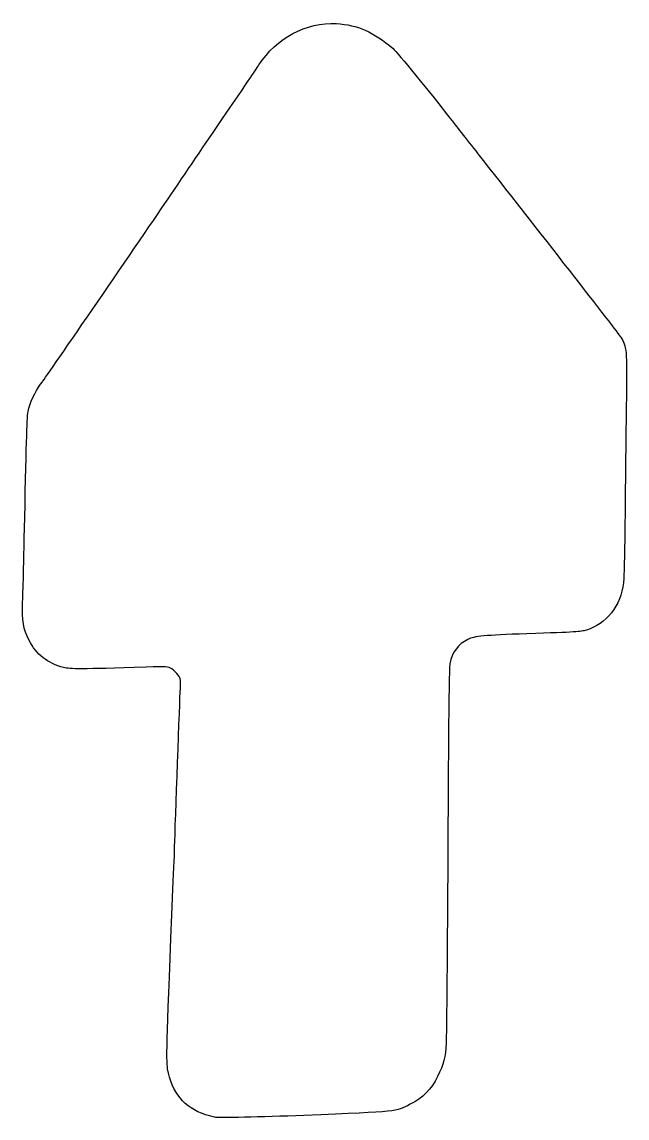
# Model space of a CAD drawing. Extents: x 0 to 45, y 0 to 81.5.
import ezdxf

# ---------------------------------------------------------------- set-up
doc = ezdxf.new("R2010")
doc.units = 0
doc.layers.add('Layer_2', color=7, linetype='CONTINUOUS')

msp = doc.modelspace()

# ---------------------------------------------------------------- linework, layer by layer
at = {"layer": 'Layer_2', "color": 7}
msp.add_lwpolyline([(14.316364, 0.04722)], close=True, dxfattribs=at)
for points in [[(17.601245, 78.336469), (18.892801, 80.344497), (21.125382, 81.536918), (23.357156, 81.410699)], [(23.357156, 81.410699), (24.920781, 81.322268), (26.130269, 80.789134), (27.582529, 79.548185)], [(27.582529, 79.548185), (27.875204, 79.298096), (30.337043, 76.280612), (31.942424, 74.204248)], [(15.495114, 75.219196), (16.415432, 76.563586), (17.363192, 77.966359), (17.601245, 78.336469)], [(11.046748, 68.677158), (12.512967, 70.851197), (13.699629, 72.596374), (15.495114, 75.219196)], [(31.942424, 74.204248), (32.132924, 73.957859), (33.007006, 72.842722), (33.884828, 71.726166)], [(33.884828, 71.726166), (37.989166, 66.505605), (44.317306, 58.380441), (44.505486, 58.089521)], [(1.495787, 54.763943), (1.729648, 55.051374), (9.000369, 65.642887), (11.046748, 68.677158)], [(44.505486, 58.089521), (44.949599, 57.402945), (44.976209, 57.107291), (44.922578, 53.455456)], [(0.507181, 52.885038), (0.655726, 53.394671), (1.157257, 54.347861), (1.495787, 54.763943)], [(44.922578, 53.455456), (44.895844, 51.635123), (44.854828, 47.963669), (44.831431, 45.296669)], [(0.230524, 46.60515), (0.340865, 51.762856), (0.369491, 52.412649), (0.507181, 52.885038)], [(0.030255, 38.365753), (0.078609, 39.685209), (0.110935, 41.015121), (0.230524, 46.60515)], [(44.831431, 45.296669), (44.808042, 42.629669), (44.754969, 40.164242), (44.713506, 39.817945)], [(44.713506, 39.817945), (44.50941, 38.113311), (43.424202, 36.730567), (41.948486, 36.294825)], [(0.518539, 35.526501), (0.066239, 36.429244), (-0.021926, 36.9419), (0.030255, 38.365753)], [(37.522727, 36.018941), (34.34034, 35.910782), (33.630555, 35.843136), (33.133869, 35.600666)], [(41.948486, 36.294825), (41.49307, 36.16035), (41.264742, 36.146118), (37.522727, 36.018941)], [(3.078788, 33.511101), (1.895521, 33.812036), (1.040192, 34.485339), (0.518539, 35.526501)], [(33.133869, 35.600666), (32.412432, 35.248477), (31.963958, 34.638091), (31.803277, 33.789699)], [(9.208262, 33.532321), (4.278757, 33.380886), (3.60003, 33.378537), (3.078788, 33.511101)], [(11.118444, 33.407122), (10.839494, 33.579522), (10.809267, 33.581504), (9.208262, 33.532321)], [(31.803277, 33.789699), (31.752754, 33.522941), (31.706669, 30.348695), (31.678674, 25.207576)], [(11.597762, 32.93595), (11.490026, 33.098751), (11.274333, 33.310777), (11.118444, 33.407122)], [(11.747189, 31.656187), (11.792629, 32.618421), (11.789358, 32.646427), (11.597762, 32.93595)], [(11.331291, 20.050607), (11.327187, 20.40214), (11.677945, 30.189861), (11.747189, 31.656187)], [(31.678674, 25.207576), (31.61112, 12.801431), (31.559138, 6.433291), (31.518241, 5.554115)], [(11.210489, 17.010303), (11.277918, 18.597803), (11.332279, 19.96594), (11.331291, 20.050607)], [(10.812478, 3.65606), (10.697663, 4.366985), (10.754571, 6.276359), (11.210489, 17.010303)], [(31.518241, 5.554115), (31.471539, 4.550053), (31.33131, 3.998754), (30.888623, 3.078787)], [(13.623636, 0.244816), (12.07045, 0.74001), (11.091592, 1.927815), (10.812478, 3.65606)], [(30.888623, 3.078787), (30.431211, 2.128226), (29.787887, 1.476864), (28.849264, 1.013952)], [(28.849264, 1.013952), (27.686095, 0.440306), (28.154479, 0.488974), (20.935758, 0.191709)], [(14.316364, 0.04722), (14.21053, 0.068175), (13.898803, 0.157096), (13.623636, 0.244816)], [(20.935758, 0.191709), (17.725053, 0.059489), (14.599078, -0.008744), (14.316364, 0.04722)]]:
    msp.add_open_spline(points, degree=3, dxfattribs=at)

doc.saveas('drawing.dxf')
